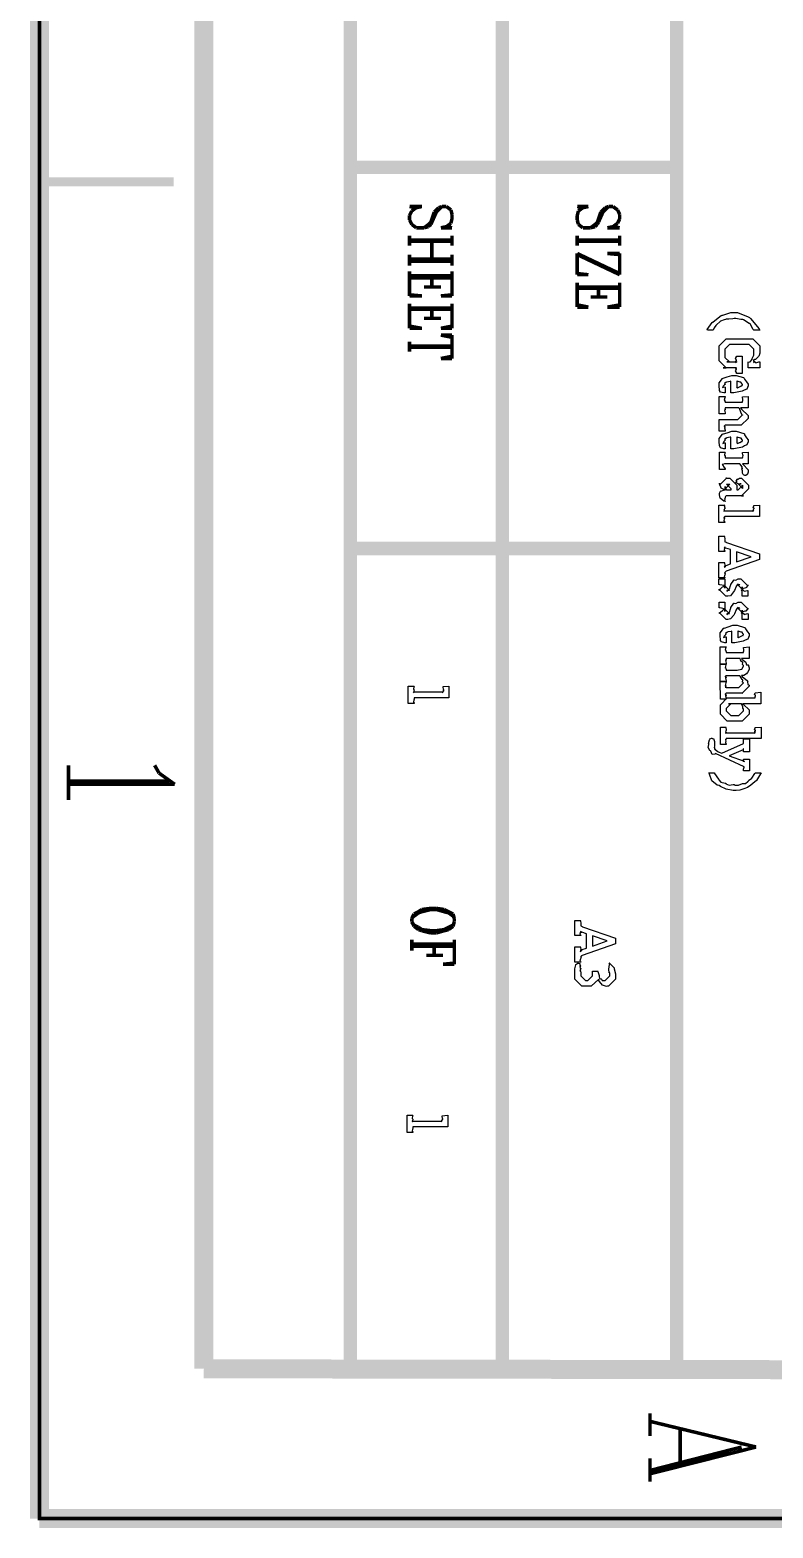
# Model space of a CAD drawing. Extents: x 0.1 to 11.6, y 0.3 to 16.3.
# Drawn here: x 0.113 to 1.22, y 0.284 to 2.518 of the extents above; entities that cross this region are included whole.
import ezdxf

# ---------------------------------------------------------------- set-up
doc = ezdxf.new("R2010")
doc.units = 0
doc.header["$MEASUREMENT"] = 0

msp = doc.modelspace()

# ---------------------------------------------------------------- linework, layer by layer
at = {"color": 0}
for points, const_width in [([(0.126682, 0.29834), (0.126682, 16.24)], 0.028333), ([(0.37169, 0.521647), (0.37169, 16.04)], 0.028333), ([(0.590007, 4.17665), (0.590007, 0.521647)], 0.02), ([(0.816678, 4.17665), (0.816678, 0.521647)], 0.02), ([(1.07666, 4.17665), (1.07666, 0.520019)], 0.02), ([(0.590007, 2.31332), (1.07666, 2.31332)], 0.02), ([(0.32666, 2.29167), (0.126682, 2.29167)], 0.013333), ([(0.696669, 2.25499), (0.678331, 2.25499)], 0.005208), ([(0.678331, 2.25499), (0.688314, 2.25331)], 0.005208), ([(0.688314, 2.25331), (0.696669, 2.25499)], 0.005208), ([(0.726671, 2.25499), (0.721679, 2.25331)], 0.005208), ([(0.726671, 2.25499), (0.721679, 2.25)], 0.005208), ([(0.733344, 2.25499), (0.726671, 2.25499)], 0.005208), ([(0.740018, 2.25), (0.733344, 2.25499)], 0.005208), ([(0.944988, 2.25499), (0.928331, 2.25499)], 0.005208), ([(0.928331, 2.25499), (0.936686, 2.25331)], 0.005208), ([(0.936686, 2.25331), (0.944988, 2.25499)], 0.005208), ([(0.974989, 2.25499), (0.969997, 2.25331)], 0.005208), ([(0.974989, 2.25499), (0.969997, 2.25)], 0.005208), ([(0.981663, 2.25499), (0.974989, 2.25499)], 0.005208), ([(0.988336, 2.25), (0.981663, 2.25499)], 0.005208), ([(0.678331, 2.24164), (0.68164, 2.24832)], 0.005208), ([(0.678331, 2.23497), (0.678331, 2.24164)], 0.005208), ([(0.68164, 2.22835), (0.678331, 2.23497)], 0.005208), ([(0.68164, 2.24832), (0.688314, 2.25331)], 0.005208), ([(0.710015, 2.23167), (0.706651, 2.22835)], 0.005208), ([(0.715007, 2.24669), (0.710015, 2.23167)], 0.005208), ([(0.711643, 2.23167), (0.710015, 2.22835)], 0.005208), ([(0.718317, 2.24669), (0.711643, 2.23167)], 0.005208), ([(0.718317, 2.25), (0.715007, 2.24669)], 0.005208), ([(0.721679, 2.25331), (0.718317, 2.25)], 0.005208), ([(0.721679, 2.25), (0.718317, 2.24669)], 0.005208), ([(0.741644, 2.24333), (0.740018, 2.25)], 0.005208), ([(0.740018, 2.22999), (0.741644, 2.23665)], 0.005208), ([(0.741644, 2.23665), (0.741644, 2.24333)], 0.005208), ([(0.928331, 2.24164), (0.930012, 2.24832)], 0.005208), ([(0.928331, 2.23497), (0.928331, 2.24164)], 0.005208), ([(0.930012, 2.22835), (0.928331, 2.23497)], 0.005208), ([(0.930012, 2.24832), (0.936686, 2.25331)], 0.005208), ([(0.958333, 2.23167), (0.955024, 2.22835)], 0.005208), ([(0.963325, 2.24669), (0.958333, 2.23167)], 0.005208), ([(0.960015, 2.23167), (0.958333, 2.22835)], 0.005208), ([(0.966689, 2.24669), (0.960015, 2.23167)], 0.005208), ([(0.966689, 2.25), (0.963325, 2.24669)], 0.005208), ([(0.969997, 2.25331), (0.966689, 2.25)], 0.005208), ([(0.969997, 2.25), (0.966689, 2.24669)], 0.005208), ([(0.991644, 2.24333), (0.988336, 2.25)], 0.005208), ([(0.988336, 2.22999), (0.991644, 2.23665)], 0.005208), ([(0.991644, 2.23665), (0.991644, 2.24333)], 0.005208), ([(0.678331, 2.21164), (0.678331, 2.19667)], 0.005208), ([(0.688314, 2.22331), (0.68164, 2.22835)], 0.005208), ([(0.699978, 2.22331), (0.688314, 2.22331)], 0.005208), ([(0.706651, 2.22835), (0.699978, 2.22331)], 0.005208), ([(0.706651, 2.22499), (0.699978, 2.22331)], 0.005208), ([(0.710015, 2.22835), (0.706651, 2.22499)], 0.005208), ([(0.724989, 2.22331), (0.733344, 2.22499)], 0.005208), ([(0.741644, 2.22331), (0.724989, 2.22331)], 0.005208), ([(0.733344, 2.22499), (0.740018, 2.22999)], 0.005208), ([(0.733344, 2.22499), (0.741644, 2.22331)], 0.005208), ([(0.741644, 2.21164), (0.741644, 2.19667)], 0.005208), ([(0.928331, 2.21164), (0.928331, 2.19667)], 0.005208), ([(0.936686, 2.22331), (0.930012, 2.22835)], 0.005208), ([(0.948351, 2.22331), (0.936686, 2.22331)], 0.005208), ([(0.955024, 2.22835), (0.948351, 2.22331)], 0.005208), ([(0.955024, 2.22499), (0.948351, 2.22331)], 0.005208), ([(0.958333, 2.22835), (0.955024, 2.22499)], 0.005208), ([(0.973307, 2.22331), (0.981663, 2.22499)], 0.005208), ([(0.991644, 2.22331), (0.973307, 2.22331)], 0.005208), ([(0.981663, 2.22499), (0.988336, 2.22999)], 0.005208), ([(0.981663, 2.22499), (0.991644, 2.22331)], 0.005208), ([(0.991644, 2.21164), (0.991644, 2.19667)], 0.005208), ([(0.741644, 2.20503), (0.678331, 2.20503)], 0.005208), ([(0.741644, 2.20335), (0.678331, 2.20335)], 0.005208), ([(0.711643, 2.20335), (0.711643, 2.17665)], 0.005208), ([(0.991644, 2.20503), (0.928331, 2.20503)], 0.005208), ([(0.991644, 2.20335), (0.928331, 2.20335)], 0.005208), ([(0.678331, 2.18332), (0.678331, 2.16667)], 0.005208), ([(0.741644, 2.17665), (0.678331, 2.17665)], 0.005208), ([(0.741644, 2.17333), (0.678331, 2.17333)], 0.005208), ([(0.741644, 2.18332), (0.741644, 2.16667)], 0.005208), ([(0.991644, 2.155), (0.928331, 2.185)], 0.005208), ([(0.928331, 2.185), (0.928331, 2.15332)], 0.005208), ([(0.991644, 2.15332), (0.928331, 2.18332)], 0.005208), ([(0.991644, 2.18332), (0.973307, 2.185)], 0.005208), ([(0.973307, 2.185), (0.991644, 2.185)], 0.005208), ([(0.991644, 2.185), (0.991644, 2.15332)], 0.005208), ([(0.678331, 2.15831), (0.678331, 2.12169)], 0.005208), ([(0.741644, 2.15164), (0.678331, 2.15164)], 0.005208), ([(0.741644, 2.14833), (0.678331, 2.14833)], 0.005208), ([(0.711643, 2.14833), (0.711643, 2.13499)], 0.005208), ([(0.741644, 2.15831), (0.741644, 2.12169)], 0.005208), ([(0.944988, 2.15332), (0.928331, 2.155)], 0.005208), ([(0.928331, 2.15332), (0.944988, 2.15332)], 0.005208), ([(0.696669, 2.12169), (0.678331, 2.12332)], 0.005208), ([(0.678331, 2.12169), (0.696669, 2.12169)], 0.005208), ([(0.724989, 2.13499), (0.699978, 2.13499)], 0.005208), ([(0.724989, 2.12169), (0.741644, 2.12332)], 0.005208), ([(0.741644, 2.12169), (0.724989, 2.12169)], 0.005208), ([(0.928331, 2.14165), (0.928331, 2.10499)], 0.005208), ([(0.991644, 2.13499), (0.928331, 2.13499)], 0.005208), ([(0.991644, 2.13336), (0.928331, 2.13336)], 0.005208), ([(0.973307, 2.12001), (0.948351, 2.12001)], 0.005208), ([(0.960015, 2.13336), (0.960015, 2.12001)], 0.005208), ([(0.991644, 2.14165), (0.991644, 2.10499)], 0.005208), ([(0.678331, 2.10997), (0.678331, 2.07335)], 0.005208), ([(0.741644, 2.10335), (0.678331, 2.10335)], 0.005208), ([(0.741644, 2.10167), (0.678331, 2.10167)], 0.005208), ([(0.711643, 2.10167), (0.711643, 2.08832)], 0.005208), ([(0.741644, 2.10997), (0.741644, 2.07335)], 0.005208), ([(0.944988, 2.10499), (0.928331, 2.10835)], 0.005208), ([(0.928331, 2.10499), (0.944988, 2.10499)], 0.005208), ([(0.973307, 2.10499), (0.991644, 2.10835)], 0.005208), ([(0.991644, 2.10499), (0.973307, 2.10499)], 0.005208), ([(0.696669, 2.07335), (0.678331, 2.07667)], 0.005208), ([(0.724989, 2.08832), (0.699978, 2.08832)], 0.005208), ([(0.724989, 2.07335), (0.741644, 2.07667)], 0.005208), ([(0.678331, 2.07335), (0.696669, 2.07335)], 0.005208), ([(0.678331, 2.05333), (0.678331, 2.03836)], 0.005208), ([(0.741644, 2.07335), (0.724989, 2.07335)], 0.005208), ([(0.741644, 2.06), (0.724989, 2.06332)], 0.005208), ([(0.724989, 2.06332), (0.741644, 2.06332)], 0.005208), ([(0.741644, 2.06332), (0.741644, 2.02832)], 0.005208), ([(0.741644, 2.04665), (0.678331, 2.04665)], 0.005208), ([(0.741644, 2.04497), (0.678331, 2.04497)], 0.005208), ([(0.724989, 2.02832), (0.741644, 2.03168)], 0.005208), ([(0.741644, 2.02832), (0.724989, 2.02832)], 0.005208), ([(0.590007, 1.74501), (1.07666, 1.74501)], 0.02), ([(0.169976, 1.42165), (0.169976, 1.37001)], 0.005208), ([(0.29834, 1.42165), (0.305012, 1.41)], 0.005208), ([(0.305012, 1.41), (0.328342, 1.39333)], 0.005208), ([(0.319988, 1.39833), (0.169976, 1.39833)], 0.005208), ([(0.328342, 1.39333), (0.169976, 1.39333)], 0.005208), ([(0.696669, 1.20665), (0.691678, 1.20334)], 0.005208), ([(0.710015, 1.20833), (0.696669, 1.20665)], 0.005208), ([(0.710015, 1.20665), (0.696669, 1.20334)], 0.005208), ([(0.718317, 1.20833), (0.710015, 1.20833)], 0.005208), ([(0.718317, 1.20665), (0.710015, 1.20665)], 0.005208), ([(0.729981, 1.20665), (0.718317, 1.20833)], 0.005208), ([(0.729981, 1.20334), (0.718317, 1.20665)], 0.005208), ([(0.736654, 1.20334), (0.729981, 1.20665)], 0.005208), ([(0.685004, 1.19998), (0.68164, 1.19331)], 0.005208), ([(0.685004, 1.19667), (0.68164, 1.19331)], 0.005208), ([(0.68164, 1.19331), (0.68164, 1.18831)], 0.005208), ([(0.68164, 1.18831), (0.685004, 1.18164)], 0.005208), ([(0.68164, 1.18831), (0.685004, 1.18332)], 0.005208), ([(0.691678, 1.20334), (0.685004, 1.19998)], 0.005208), ([(0.691678, 1.20166), (0.685004, 1.19667)], 0.005208), ([(0.685004, 1.18332), (0.691678, 1.18001)], 0.005208), ([(0.685004, 1.18164), (0.691678, 1.17665)], 0.005208), ([(0.696669, 1.20334), (0.691678, 1.20166)], 0.005208), ([(0.736654, 1.20166), (0.729981, 1.20334)], 0.005208), ([(0.743326, 1.19998), (0.736654, 1.20334)], 0.005208), ([(0.743326, 1.19667), (0.736654, 1.20166)], 0.005208), ([(0.736654, 1.18001), (0.743326, 1.18332)], 0.005208), ([(0.736654, 1.17665), (0.743326, 1.18164)], 0.005208), ([(0.745008, 1.19331), (0.743326, 1.19998)], 0.005208), ([(0.745008, 1.19331), (0.743326, 1.19667)], 0.005208), ([(0.743326, 1.18164), (0.745008, 1.18831)], 0.005208), ([(0.743326, 1.18332), (0.745008, 1.18831)], 0.005208), ([(0.745008, 1.18831), (0.745008, 1.19331)], 0.005208), ([(0.68164, 1.16168), (0.68164, 1.14502)], 0.005208), ([(0.691678, 1.18001), (0.696669, 1.17665)], 0.005208), ([(0.691678, 1.17665), (0.696669, 1.17502)], 0.005208), ([(0.696669, 1.17665), (0.710015, 1.17502)], 0.005208), ([(0.696669, 1.17502), (0.710015, 1.17166)], 0.005208), ([(0.710015, 1.17502), (0.718317, 1.17502)], 0.005208), ([(0.710015, 1.17166), (0.718317, 1.17166)], 0.005208), ([(0.718317, 1.17502), (0.729981, 1.17665)], 0.005208), ([(0.718317, 1.17166), (0.729981, 1.17502)], 0.005208), ([(0.729981, 1.17665), (0.736654, 1.18001)], 0.005208), ([(0.729981, 1.17502), (0.736654, 1.17665)], 0.005208), ([(0.745008, 1.16168), (0.745008, 1.125)], 0.005208), ([(0.745008, 1.155), (0.68164, 1.155)], 0.005208), ([(0.745008, 1.15164), (0.68164, 1.15164)], 0.005208), ([(0.728353, 1.13835), (0.703342, 1.13835)], 0.005208), ([(0.715007, 1.15164), (0.715007, 1.13835)], 0.005208), ([(0.728353, 1.125), (0.745008, 1.12668)], 0.005208), ([(0.745008, 1.125), (0.728353, 1.125)], 0.005208), ([(11.3083, 0.504992), (0.37169, 0.521647)], 0.028333), ([(1.03668, 0.455024), (1.03668, 0.421658)], 0.005208), ([(1.19499, 0.405003), (1.03668, 0.443306)], 0.005208), ([(1.08165, 0.433322), (1.08165, 0.381674)], 0.005208), ([(1.19499, 0.405003), (1.03668, 0.365018)], 0.005208), ([(1.17334, 0.405003), (1.03668, 0.370008)], 0.005208), ([(1.03668, 0.388346), (1.03668, 0.353353)], 0.005208), ([(11.565, 0.29834), (0.126682, 0.29834)], 0.028333)]:
    msp.add_lwpolyline(points, dxfattribs=dict(at, const_width=const_width))
at = {"color": 0, "const_width": 0.005208}
msp.add_lwpolyline([(0.126682, 16.24), (11.565, 16.24), (11.565, 0.29834), (0.126682, 0.29834), (0.126682, 16.24)], close=True, dxfattribs=at)
at = {"color": 0}
for points in [[(1.13113, 2.07069), (1.12245, 2.07069), (1.12212, 2.07178), (1.12929, 2.08188), (1.13005, 2.08263), (1.1307, 2.08263), (1.13612, 2.08692), (1.14296, 2.09244), (1.14437, 2.09304), (1.14535, 2.09283), (1.15744, 2.09674), (1.16151, 2.09674), (1.16737, 2.09674), (1.18316, 2.09076), (1.18495, 2.08957), (1.18647, 2.08783), (1.1996, 2.07264), (1.20036, 2.07069), (1.19168, 2.07069), (1.19043, 2.07156), (1.18603, 2.08003), (1.18538, 2.08068), (1.18441, 2.08035), (1.17622, 2.08599), (1.17518, 2.08632), (1.17198, 2.08632), (1.16477, 2.08806), (1.16238, 2.08806), (1.16043, 2.08763), (1.1543, 2.08708), (1.15012, 2.08681), (1.14914, 2.08653), (1.14757, 2.08604), (1.14198, 2.08382), (1.14155, 2.0835), (1.1409, 2.08317), (1.13656, 2.07926), (1.13612, 2.07872), (1.13504, 2.07769), (1.13232, 2.074), (1.13151, 2.0715), (1.13113, 2.07069)], [(1.20041, 2.01454), (1.18305, 2.01454), (1.18305, 2.02322), (1.18327, 2.02289), (1.18625, 2.02328), (1.18858, 2.02653), (1.18891, 2.02692), (1.18875, 2.02729), (1.19173, 2.03336), (1.19173, 2.03537), (1.19173, 2.0421), (1.18479, 2.04904), (1.1709, 2.04904), (1.15549, 2.04904), (1.14855, 2.0421), (1.14855, 2.03213), (1.14855, 2.02994), (1.15549, 2.02322), (1.15137, 2.02322), (1.16591, 2.02322), (1.16553, 2.02289), (1.16433, 2.02186), (1.16591, 2.02339), (1.16591, 2.02387), (1.16558, 2.0236), (1.16433, 2.02322), (1.16591, 2.0255), (1.16591, 2.02626), (1.16542, 2.02631), (1.16433, 2.02826), (1.16591, 2.03103), (1.16591, 2.0319), (1.17437, 2.0319), (1.17437, 2.00586), (1.16591, 2.00586), (1.16591, 2.00738), (1.16558, 2.00738), (1.16433, 2.00982), (1.16591, 2.01258), (1.16591, 2.01346), (1.16553, 2.01346), (1.16433, 2.014), (1.16591, 2.01454), (1.16591, 2.01454), (1.14573, 2.01454), (1.15028, 2.01454), (1.13987, 2.02496), (1.13987, 2.03125), (1.13987, 2.04731), (1.15028, 2.05772), (1.16916, 2.05772), (1.19, 2.05772), (1.20041, 2.04731), (1.20041, 2.03603), (1.20014, 2.03521), (1.19944, 2.03261), (1.19916, 2.03222), (1.19911, 2.03211), (1.19862, 2.03119), (1.19455, 2.02746), (1.1939, 2.0269), (1.19303, 2.02664), (1.1907, 2.02522), (1.19173, 2.02474), (1.19173, 2.02453), (1.19141, 2.02408), (1.19086, 2.0224), (1.19314, 2.02376), (1.19347, 2.02365), (1.19331, 2.02344), (1.19455, 2.02175), (1.19895, 2.02322), (1.20041, 2.02322), (1.20041, 2.01454)], [(1.15733, 1.99447), (1.15636, 1.99403), (1.1512, 1.99322), (1.15082, 1.99294), (1.15001, 1.99262), (1.14779, 1.99104), (1.14865, 1.99007), (1.14865, 1.98969), (1.148, 1.98947), (1.14681, 1.98768), (1.14648, 1.98753), (1.14605, 1.98699), (1.14507, 1.98503), (1.14789, 1.98589), (1.14865, 1.98579), (1.14865, 1.97711), (1.14692, 1.97711), (1.14166, 1.97831), (1.14052, 1.98068), (1.14041, 1.98122), (1.1403, 1.98133), (1.13997, 1.98762), (1.13997, 1.98969), (1.13997, 1.99208), (1.14464, 1.99858), (1.14562, 1.99924), (1.1461, 1.99908), (1.15164, 2.00097), (1.15864, 2.00315), (1.16103, 2.00315), (1.16509, 2.00315), (1.17632, 1.99989), (1.1773, 1.99924), (1.17746, 1.99772), (1.18045, 1.99343), (1.18316, 1.99018), (1.18316, 1.98904), (1.18305, 1.98747), (1.18121, 1.98264), (1.17735, 1.98113), (1.17622, 1.98058), (1.17432, 1.9796), (1.16157, 1.97711), (1.15733, 1.97711), (1.15733, 1.99447)], [(1.16602, 1.99447), (1.16602, 1.98579), (1.16596, 1.98574), (1.16705, 1.98475), (1.17014, 1.98622), (1.17036, 1.98622), (1.17036, 1.98622), (1.17318, 1.98779), (1.17339, 1.98796), (1.17334, 1.98785), (1.17345, 1.98736), (1.17448, 1.98931), (1.17448, 1.9899), (1.17388, 1.99018), (1.17247, 1.99272), (1.17209, 1.99294), (1.17133, 1.99289), (1.16667, 1.99447), (1.16602, 1.99447)], [(1.17171, 1.95458), (1.17329, 1.9529), (1.18321, 1.94331), (1.18321, 1.94004), (1.18321, 1.93896), (1.1728, 1.92876), (1.16716, 1.92876), (1.14871, 1.92876), (1.14838, 1.92854), (1.14757, 1.92768), (1.14871, 1.9279), (1.14871, 1.9279), (1.14833, 1.92763), (1.14757, 1.92626), (1.14871, 1.92589), (1.14871, 1.92572), (1.148, 1.92518), (1.14871, 1.92139), (1.14871, 1.92008), (1.14003, 1.92008), (1.14003, 1.93722), (1.14871, 1.93722), (1.16455, 1.93722), (1.16781, 1.93722), (1.17453, 1.94417), (1.17453, 1.94374), (1.17394, 1.94396), (1.17231, 1.94819), (1.16998, 1.95372), (1.16911, 1.95458), (1.14871, 1.95458), (1.1486, 1.95458), (1.14871, 1.9541), (1.14871, 1.95394), (1.14844, 1.95378), (1.14871, 1.95231), (1.14871, 1.95176), (1.14806, 1.95139), (1.14871, 1.94732), (1.14871, 1.9459), (1.14003, 1.9459), (1.14003, 1.97194), (1.14871, 1.97194), (1.14871, 1.97065), (1.14817, 1.96967), (1.14757, 1.9661), (1.14871, 1.96511), (1.14871, 1.96479), (1.14855, 1.96474), (1.14871, 1.96326), (1.14871, 1.96326), (1.17453, 1.96326), (1.17453, 1.96326), (1.17453, 1.9636), (1.17453, 1.96371), (1.17453, 1.96371), (1.17486, 1.9649), (1.17497, 1.965), (1.17497, 1.965), (1.1754, 1.96679), (1.1754, 1.96739), (1.17529, 1.96739), (1.17464, 1.97076), (1.17453, 1.97108), (1.18321, 1.97194), (1.18321, 1.95697), (1.18321, 1.95458), (1.17171, 1.95458)], [(1.1575, 1.91124), (1.15652, 1.91081), (1.15137, 1.90999), (1.15099, 1.90972), (1.15017, 1.90939), (1.14795, 1.90782), (1.14882, 1.90685), (1.14882, 1.90647), (1.14817, 1.90625), (1.14697, 1.90446), (1.14665, 1.90429), (1.14621, 1.90375), (1.14524, 1.90181), (1.14806, 1.90267), (1.14882, 1.90256), (1.14882, 1.89387), (1.14708, 1.89387), (1.14182, 1.89507), (1.14068, 1.89746), (1.14057, 1.898), (1.14046, 1.89811), (1.14014, 1.9044), (1.14014, 1.90647), (1.14014, 1.90886), (1.1448, 1.91536), (1.14578, 1.91601), (1.14627, 1.91585), (1.1518, 1.91775), (1.1588, 1.91992), (1.16119, 1.91992), (1.16526, 1.91992), (1.17649, 1.91667), (1.17746, 1.91601), (1.17763, 1.9145), (1.18061, 1.91021), (1.18332, 1.90696), (1.18332, 1.90582), (1.18321, 1.90424), (1.18137, 1.89942), (1.17752, 1.89789), (1.17638, 1.89735), (1.17448, 1.89638), (1.16173, 1.89387), (1.1575, 1.89387), (1.1575, 1.91124)], [(1.16618, 1.91124), (1.16618, 1.90256), (1.16612, 1.9025), (1.16721, 1.90153), (1.1703, 1.903), (1.17052, 1.903), (1.17052, 1.903), (1.17334, 1.90457), (1.17356, 1.90474), (1.1735, 1.90462), (1.17361, 1.90414), (1.17464, 1.90608), (1.17464, 1.90668), (1.17405, 1.90696), (1.17263, 1.9095), (1.17226, 1.90972), (1.1715, 1.90967), (1.16683, 1.91124), (1.16618, 1.91124)], [(1.18338, 1.87136), (1.1747, 1.87136), (1.17556, 1.87006), (1.18338, 1.86257), (1.18338, 1.86008), (1.18321, 1.859), (1.18207, 1.85607), (1.18186, 1.85574), (1.18164, 1.85519), (1.17952, 1.854), (1.17882, 1.854), (1.17811, 1.85394), (1.176, 1.85508), (1.17578, 1.85531), (1.17556, 1.85531), (1.1747, 1.85726), (1.1747, 1.8579), (1.1747, 1.8579), (1.1747, 1.86068), (1.1747, 1.8616), (1.17464, 1.8616), (1.17383, 1.86236), (1.1747, 1.86425), (1.1747, 1.86486), (1.17453, 1.86469), (1.17372, 1.86425), (1.17432, 1.86664), (1.17426, 1.86681), (1.17356, 1.86712), (1.17117, 1.87099), (1.17079, 1.87136), (1.14887, 1.87136), (1.148, 1.8711), (1.14524, 1.8705), (1.14464, 1.87039), (1.14453, 1.87028), (1.14448, 1.87028), (1.14583, 1.86822), (1.14627, 1.86789), (1.14616, 1.86746), (1.14887, 1.86388), (1.14887, 1.86268), (1.14019, 1.86268), (1.14019, 1.88872), (1.14887, 1.88872), (1.14833, 1.88769), (1.14773, 1.884), (1.14887, 1.88286), (1.14887, 1.88243), (1.1486, 1.88232), (1.14887, 1.88081), (1.14887, 1.88026), (1.14887, 1.88026), (1.14887, 1.88004), (1.14887, 1.88004), (1.1747, 1.88004), (1.1747, 1.88004), (1.1747, 1.88021), (1.1747, 1.88026), (1.1747, 1.88026), (1.17502, 1.88146), (1.17513, 1.88157), (1.17513, 1.88157), (1.17556, 1.88351), (1.17556, 1.88417), (1.1754, 1.88417), (1.1748, 1.88775), (1.1747, 1.88807), (1.18338, 1.88872), (1.18338, 1.87375), (1.18338, 1.87136)], [(1.14958, 1.83236), (1.14795, 1.83231), (1.14307, 1.83501), (1.14193, 1.83822), (1.14176, 1.83843), (1.14138, 1.83854), (1.14025, 1.84142), (1.14025, 1.84233), (1.14025, 1.83931), (1.15066, 1.84972), (1.15001, 1.84972), (1.15587, 1.84972), (1.16629, 1.83931), (1.16629, 1.83236), (1.16737, 1.83236), (1.16802, 1.83236), (1.17475, 1.83931), (1.17475, 1.83735), (1.17475, 1.83431), (1.16802, 1.84125), (1.1728, 1.84125), (1.17128, 1.84125), (1.16932, 1.84104), (1.16922, 1.84099), (1.16705, 1.84212), (1.16694, 1.84233), (1.16645, 1.84224), (1.16482, 1.84289), (1.16629, 1.84478), (1.16629, 1.84538), (1.16607, 1.84532), (1.16504, 1.84603), (1.16737, 1.84842), (1.16759, 1.84862), (1.16748, 1.84853), (1.16743, 1.84787), (1.1703, 1.84972), (1.17128, 1.84972), (1.17301, 1.84972), (1.18343, 1.83951), (1.18343, 1.83604), (1.18343, 1.8341), (1.17301, 1.82368), (1.17605, 1.82368), (1.17063, 1.82368), (1.15761, 1.82368), (1.15641, 1.82357), (1.1511, 1.82351), (1.15088, 1.82346), (1.15044, 1.8234), (1.14941, 1.82269), (1.14936, 1.82258), (1.1492, 1.82258), (1.14893, 1.82146), (1.14893, 1.82107), (1.1486, 1.82053), (1.14779, 1.81868), (1.14893, 1.81956), (1.14893, 1.81956), (1.14849, 1.8189), (1.14779, 1.8164), (1.14893, 1.81554), (1.14893, 1.81521), (1.14686, 1.81565), (1.14133, 1.82021), (1.14025, 1.82492), (1.14025, 1.8265), (1.14025, 1.82758), (1.14187, 1.83062), (1.1422, 1.83083), (1.14231, 1.83057), (1.14773, 1.83236), (1.14958, 1.83236)], [(1.15088, 1.83236), (1.15761, 1.83236), (1.15761, 1.8341), (1.15066, 1.84104), (1.15218, 1.84104), (1.15587, 1.84104), (1.14893, 1.8341), (1.14893, 1.83735), (1.14876, 1.83729), (1.15055, 1.8329), (1.15088, 1.83236)], [(1.19998, 1.79249), (1.14811, 1.79249), (1.14779, 1.79215), (1.14697, 1.79101), (1.14811, 1.79183), (1.14811, 1.79183), (1.14773, 1.79139), (1.14697, 1.78965), (1.14811, 1.78965), (1.14811, 1.78965), (1.14757, 1.78907), (1.14697, 1.78651), (1.14811, 1.7845), (1.14811, 1.78381), (1.13943, 1.78381), (1.13943, 1.80985), (1.14811, 1.80985), (1.14741, 1.80925), (1.14811, 1.80567), (1.14811, 1.80442), (1.14768, 1.80393), (1.14697, 1.80203), (1.14811, 1.80203), (1.14811, 1.80203), (1.14779, 1.80176), (1.14697, 1.80063), (1.14811, 1.80117), (1.14811, 1.80117), (1.1913, 1.80117), (1.19097, 1.80106), (1.19, 1.80067), (1.1913, 1.80138), (1.1913, 1.8016), (1.19103, 1.80149), (1.19005, 1.80149), (1.19146, 1.80279), (1.19152, 1.80289), (1.1913, 1.80285), (1.19048, 1.803), (1.19195, 1.80458), (1.19195, 1.80507), (1.19168, 1.80496), (1.19038, 1.80572), (1.19141, 1.8086), (1.1913, 1.80897), (1.19998, 1.80985), (1.19998, 1.79486), (1.19998, 1.79249)], [(1.1569, 1.72206), (1.1569, 1.74333), (1.14974, 1.74571), (1.14936, 1.74556), (1.14789, 1.74561), (1.14887, 1.74724), (1.14887, 1.74724), (1.14849, 1.74681), (1.14746, 1.74544), (1.14844, 1.74593), (1.14844, 1.74593), (1.14795, 1.74528), (1.14714, 1.74268), (1.14822, 1.74121), (1.14822, 1.74072), (1.13954, 1.74072), (1.13954, 1.76329), (1.14822, 1.76329), (1.14768, 1.76286), (1.14855, 1.75874), (1.14865, 1.75851), (1.14822, 1.75786), (1.14822, 1.75515), (1.1505, 1.75439), (1.15082, 1.75396), (1.20009, 1.73703), (1.20009, 1.72857), (1.15039, 1.71121), (1.14963, 1.71078), (1.14789, 1.7085), (1.14871, 1.70719), (1.14865, 1.70686), (1.14811, 1.70594), (1.14714, 1.70275), (1.14822, 1.70161), (1.14822, 1.70122), (1.13954, 1.70122), (1.13954, 1.72401), (1.14822, 1.72401), (1.14768, 1.72347), (1.14838, 1.71967), (1.14844, 1.71946), (1.14811, 1.71892), (1.14757, 1.71701), (1.14871, 1.71815), (1.14909, 1.71815), (1.14887, 1.71799), (1.14838, 1.71729), (1.15023, 1.71963), (1.15039, 1.71989), (1.1569, 1.72206)], [(1.16558, 1.7251), (1.1875, 1.73269), (1.16558, 1.74029), (1.16558, 1.7251)], [(1.18283, 1.67372), (1.17415, 1.67372), (1.17415, 1.6824), (1.17405, 1.68229), (1.17329, 1.68212), (1.17415, 1.68397), (1.17415, 1.68457), (1.17405, 1.68446), (1.17329, 1.68451), (1.17415, 1.68701), (1.17415, 1.68782), (1.17415, 1.68414), (1.16743, 1.69108), (1.17068, 1.69108), (1.17025, 1.69081), (1.16786, 1.69162), (1.16764, 1.69174), (1.16737, 1.69135), (1.16526, 1.68892), (1.16504, 1.68826), (1.16287, 1.68218), (1.16151, 1.68018), (1.15668, 1.67458), (1.15283, 1.67372), (1.15158, 1.67372), (1.15007, 1.67372), (1.13965, 1.68414), (1.13965, 1.68283), (1.13965, 1.68283), (1.14128, 1.68414), (1.14507, 1.68793), (1.14616, 1.68847), (1.14616, 1.68847), (1.14833, 1.68961), (1.14833, 1.69), (1.14757, 1.68978), (1.14106, 1.69103), (1.13965, 1.69108), (1.13965, 1.69976), (1.14833, 1.69976), (1.14833, 1.69108), (1.14811, 1.69097), (1.14833, 1.68961), (1.14833, 1.68912), (1.14789, 1.68886), (1.14833, 1.68647), (1.14833, 1.68565), (1.14833, 1.68935), (1.15527, 1.6824), (1.15137, 1.6824), (1.15126, 1.68229), (1.15142, 1.68143), (1.15397, 1.68349), (1.15419, 1.68371), (1.15419, 1.68371), (1.15538, 1.68463), (1.1569, 1.68989), (1.15723, 1.69086), (1.15728, 1.69146), (1.16189, 1.69803), (1.16243, 1.69824), (1.16243, 1.69824), (1.1645, 1.69786), (1.16829, 1.69976), (1.1696, 1.69976), (1.17242, 1.69976), (1.18283, 1.68935), (1.18283, 1.69065), (1.18267, 1.69), (1.18028, 1.68674), (1.1798, 1.68631), (1.17833, 1.68608), (1.17399, 1.68479), (1.17415, 1.68414), (1.17415, 1.68392), (1.17394, 1.68354), (1.17367, 1.68207), (1.1754, 1.68332), (1.17567, 1.68326), (1.17556, 1.68306), (1.17725, 1.68147), (1.18191, 1.68251), (1.18283, 1.6824), (1.18283, 1.67372)], [(1.18289, 1.63906), (1.17421, 1.63906), (1.17421, 1.64774), (1.1741, 1.64762), (1.17334, 1.64746), (1.17421, 1.64931), (1.17421, 1.6499), (1.1741, 1.64979), (1.17334, 1.64985), (1.17421, 1.65235), (1.17421, 1.65315), (1.17421, 1.64947), (1.16748, 1.65642), (1.17074, 1.65642), (1.1703, 1.65614), (1.16791, 1.65696), (1.1677, 1.65707), (1.16743, 1.65668), (1.16531, 1.65424), (1.16509, 1.6536), (1.16292, 1.64751), (1.16157, 1.64551), (1.15674, 1.63992), (1.15289, 1.63906), (1.15164, 1.63906), (1.15012, 1.63906), (1.1397, 1.64947), (1.1397, 1.64817), (1.1397, 1.64817), (1.14133, 1.64947), (1.14513, 1.65326), (1.14621, 1.65381), (1.14621, 1.65381), (1.14838, 1.65494), (1.14838, 1.65533), (1.14762, 1.65511), (1.14111, 1.65636), (1.1397, 1.65642), (1.1397, 1.6651), (1.14838, 1.6651), (1.14838, 1.65642), (1.14817, 1.65631), (1.14838, 1.65494), (1.14838, 1.65446), (1.14795, 1.65418), (1.14838, 1.65181), (1.14838, 1.65099), (1.14838, 1.65468), (1.15533, 1.64774), (1.15142, 1.64774), (1.15131, 1.64762), (1.15148, 1.64675), (1.15403, 1.64882), (1.15424, 1.64903), (1.15424, 1.64903), (1.15544, 1.64996), (1.15696, 1.65522), (1.15728, 1.65619), (1.15733, 1.65679), (1.16195, 1.66336), (1.16249, 1.66357), (1.16249, 1.66357), (1.16455, 1.66319), (1.16835, 1.6651), (1.16965, 1.6651), (1.17247, 1.6651), (1.18289, 1.65468), (1.18289, 1.65597), (1.18273, 1.65533), (1.18034, 1.65207), (1.17985, 1.65164), (1.17839, 1.65142), (1.17404, 1.65012), (1.17421, 1.64947), (1.17421, 1.64925), (1.17399, 1.64888), (1.17372, 1.6474), (1.17546, 1.64865), (1.17573, 1.6486), (1.17562, 1.64839), (1.1773, 1.64681), (1.18197, 1.64783), (1.18289, 1.64774), (1.18289, 1.63906)], [(1.15885, 1.62181), (1.15788, 1.62136), (1.15272, 1.62056), (1.15234, 1.62028), (1.15153, 1.61996), (1.14931, 1.61838), (1.15017, 1.6174), (1.15017, 1.61703), (1.14952, 1.61681), (1.14833, 1.61501), (1.148, 1.61485), (1.14757, 1.61431), (1.14659, 1.61236), (1.14941, 1.61322), (1.15017, 1.61312), (1.15017, 1.60444), (1.14844, 1.60444), (1.14318, 1.60563), (1.14204, 1.60801), (1.14193, 1.60856), (1.14182, 1.60867), (1.14149, 1.61496), (1.14149, 1.61703), (1.14149, 1.61942), (1.14616, 1.62592), (1.14714, 1.62657), (1.14762, 1.6264), (1.15316, 1.62831), (1.16016, 1.63049), (1.16254, 1.63049), (1.16661, 1.63049), (1.17784, 1.62722), (1.17882, 1.62657), (1.17898, 1.62506), (1.18197, 1.62076), (1.18468, 1.61751), (1.18468, 1.61637), (1.18457, 1.61481), (1.18273, 1.60997), (1.17887, 1.60846), (1.17773, 1.6079), (1.17584, 1.60693), (1.16309, 1.60443), (1.15885, 1.60444), (1.15885, 1.62181)], [(1.16753, 1.62181), (1.16753, 1.61312), (1.16748, 1.61307), (1.16857, 1.61208), (1.17166, 1.61356), (1.17188, 1.61356), (1.17188, 1.61356), (1.1747, 1.61513), (1.17491, 1.61529), (1.17486, 1.61518), (1.17497, 1.61469), (1.176, 1.61664), (1.176, 1.61724), (1.1754, 1.61751), (1.17399, 1.62006), (1.17361, 1.62028), (1.17285, 1.62022), (1.16819, 1.62179), (1.16753, 1.62181)], [(1.17301, 1.58106), (1.17372, 1.57986), (1.1798, 1.57574), (1.17996, 1.57563), (1.17969, 1.57482), (1.18066, 1.57172), (1.18321, 1.5715), (1.18343, 1.57107), (1.18359, 1.56993), (1.18473, 1.56722), (1.18473, 1.56629), (1.18457, 1.56526), (1.18218, 1.55983), (1.18169, 1.55935), (1.1805, 1.55826), (1.17643, 1.5555), (1.17383, 1.55561), (1.17301, 1.55544), (1.17394, 1.55404), (1.18218, 1.54774), (1.18256, 1.54719), (1.18207, 1.54622), (1.18251, 1.54232), (1.18473, 1.54096), (1.18473, 1.54047), (1.18473, 1.53961), (1.17432, 1.52918), (1.17453, 1.52919), (1.16867, 1.52919), (1.15023, 1.52919), (1.1499, 1.52892), (1.14909, 1.52789), (1.15023, 1.52832), (1.15023, 1.52832), (1.14985, 1.52794), (1.14909, 1.52642), (1.15023, 1.5261), (1.15023, 1.52593), (1.14958, 1.52522), (1.15044, 1.52169), (1.15044, 1.5205), (1.14176, 1.52051), (1.14155, 1.54656), (1.15023, 1.54656), (1.15023, 1.54546), (1.14974, 1.54443), (1.14909, 1.5409), (1.15023, 1.54025), (1.15023, 1.54004), (1.14985, 1.53971), (1.14909, 1.53819), (1.15023, 1.53814), (1.15023, 1.53808), (1.15017, 1.53808), (1.15023, 1.53787), (1.15023, 1.53787), (1.16672, 1.53787), (1.16932, 1.53787), (1.17605, 1.54481), (1.17605, 1.5446), (1.176, 1.5446), (1.17491, 1.54574), (1.17513, 1.54899), (1.17497, 1.54938), (1.17432, 1.54964), (1.17133, 1.55447), (1.17084, 1.55501), (1.17041, 1.55522), (1.16867, 1.55524), (1.15023, 1.55524), (1.1499, 1.55501), (1.14909, 1.55419), (1.15023, 1.55458), (1.15023, 1.55458), (1.14985, 1.55425), (1.14909, 1.5529), (1.15023, 1.5524), (1.15023, 1.55219), (1.14952, 1.55165), (1.15023, 1.54785), (1.15023, 1.54656), (1.14155, 1.54656), (1.14155, 1.57237), (1.15023, 1.57237), (1.14969, 1.57129), (1.14909, 1.56749), (1.15023, 1.56679), (1.15023, 1.56651), (1.1499, 1.56629), (1.15023, 1.56467), (1.15023, 1.56412), (1.15017, 1.56412), (1.15023, 1.56369), (1.15023, 1.56369), (1.16672, 1.56369), (1.16672, 1.56369), (1.17329, 1.565), (1.17367, 1.56521), (1.17367, 1.56526), (1.17605, 1.56933), (1.17605, 1.57064), (1.17594, 1.57064), (1.17491, 1.57199), (1.17513, 1.57503), (1.17497, 1.57542), (1.1747, 1.57525), (1.17231, 1.57704), (1.17122, 1.58072), (1.17084, 1.58106), (1.15023, 1.58106), (1.15012, 1.58106), (1.15023, 1.58057), (1.15023, 1.5804), (1.14996, 1.58024), (1.15023, 1.57878), (1.15023, 1.57824), (1.14958, 1.57785), (1.15023, 1.57379), (1.15023, 1.57237), (1.14155, 1.57237), (1.14155, 1.59842), (1.15023, 1.59842), (1.14968, 1.59744), (1.14909, 1.59397), (1.15023, 1.5931), (1.15023, 1.59278), (1.14996, 1.59261), (1.15023, 1.59099), (1.15023, 1.59039), (1.15017, 1.59039), (1.15023, 1.58974), (1.15023, 1.58974), (1.17605, 1.58974), (1.17605, 1.58974), (1.17605, 1.59006), (1.17605, 1.59017), (1.17605, 1.59017), (1.17638, 1.59136), (1.17649, 1.59147), (1.17649, 1.59147), (1.17692, 1.59326), (1.17692, 1.59386), (1.17681, 1.59386), (1.17616, 1.59722), (1.17605, 1.59754), (1.18473, 1.59842), (1.18473, 1.58344), (1.18473, 1.58106), (1.17301, 1.58106)], [(0.737033, 1.53971), (0.737033, 1.52408), (0.737033, 1.52235), (0.685167, 1.52235), (0.685112, 1.52235), (0.685167, 1.52203), (0.685167, 1.52192), (0.685058, 1.52192), (0.685167, 1.52046), (0.685167, 1.51997), (0.684679, 1.5191), (0.684028, 1.51606), (0.685167, 1.51443), (0.685167, 1.51389), (0.676486, 1.51389), (0.676486, 1.53971), (0.685167, 1.53971), (0.684571, 1.53879), (0.684028, 1.53521), (0.685167, 1.53407), (0.685167, 1.53364), (0.684787, 1.53299), (0.684028, 1.53082), (0.685167, 1.53168), (0.685167, 1.53168), (0.684842, 1.53125), (0.684028, 1.52985), (0.685167, 1.53103), (0.685167, 1.53103), (0.728353, 1.53103), (0.728028, 1.53076), (0.727051, 1.52989), (0.728353, 1.53108), (0.728353, 1.53147), (0.728082, 1.53125), (0.727214, 1.53054), (0.728896, 1.53244), (0.729004, 1.53256), (0.728787, 1.53239), (0.728082, 1.53201), (0.729656, 1.5339), (0.729656, 1.5345), (0.729004, 1.53472), (0.728569, 1.53862), (0.728353, 1.53907), (0.737033, 1.53971)], [(1.17486, 1.51346), (1.17605, 1.51215), (1.18484, 1.5045), (1.18484, 1.50196), (1.18484, 1.49783), (1.17443, 1.48763), (1.16488, 1.48763), (1.15207, 1.48763), (1.14166, 1.49783), (1.14166, 1.50781), (1.14166, 1.51172), (1.15207, 1.52214), (1.15186, 1.52214), (1.19352, 1.52214), (1.19352, 1.52214), (1.19352, 1.52246), (1.19352, 1.52257), (1.19352, 1.52257), (1.19368, 1.52376), (1.19374, 1.52388), (1.19374, 1.52388), (1.19417, 1.5255), (1.19417, 1.52604), (1.19379, 1.52604), (1.1926, 1.5274), (1.19363, 1.52963), (1.19352, 1.52994), (1.2022, 1.53082), (1.2022, 1.51585), (1.2022, 1.51346), (1.17486, 1.51346)], [(1.17269, 1.51346), (1.15381, 1.51346), (1.15728, 1.51346), (1.15034, 1.50651), (1.15034, 1.50543), (1.15034, 1.50304), (1.15728, 1.4961), (1.16379, 1.4961), (1.16943, 1.4961), (1.17616, 1.50304), (1.17616, 1.50586), (1.17611, 1.50581), (1.17508, 1.50629), (1.1754, 1.50943), (1.17529, 1.50976), (1.1747, 1.50993), (1.17301, 1.51313), (1.17269, 1.51346)], [(1.20231, 1.46143), (1.15044, 1.46143), (1.15012, 1.4611), (1.14931, 1.45996), (1.15044, 1.46078), (1.15044, 1.46078), (1.15007, 1.46033), (1.14931, 1.45861), (1.15044, 1.45861), (1.15044, 1.45861), (1.1499, 1.458), (1.14931, 1.45546), (1.15044, 1.45344), (1.15044, 1.45275), (1.14176, 1.45275), (1.14176, 1.47879), (1.15044, 1.47879), (1.14974, 1.47819), (1.15044, 1.47461), (1.15044, 1.47336), (1.15001, 1.47287), (1.14931, 1.47097), (1.15044, 1.47097), (1.15044, 1.47097), (1.15012, 1.47071), (1.14931, 1.46956), (1.15044, 1.47011), (1.15044, 1.47011), (1.19363, 1.47011), (1.19331, 1.47), (1.19233, 1.46963), (1.19363, 1.47032), (1.19363, 1.47054), (1.19336, 1.47043), (1.19238, 1.47043), (1.19379, 1.47174), (1.19385, 1.47185), (1.19363, 1.47179), (1.19282, 1.47194), (1.19428, 1.47353), (1.19428, 1.47401), (1.19401, 1.4739), (1.19271, 1.47467), (1.19374, 1.47754), (1.19363, 1.47792), (1.20231, 1.47879), (1.20231, 1.46381), (1.20231, 1.46143)], [(1.185, 1.46104), (1.185, 1.44174), (1.17632, 1.44174), (1.17632, 1.4426), (1.17616, 1.44265), (1.17611, 1.44531), (1.17611, 1.44542), (1.17611, 1.44542), (1.17611, 1.44629), (1.17611, 1.44629), (1.17584, 1.44607), (1.17551, 1.44521), (1.17546, 1.44499), (1.15462, 1.43588), (1.17741, 1.42763), (1.17719, 1.42757), (1.17687, 1.42697), (1.17676, 1.42697), (1.1767, 1.42697), (1.17654, 1.42735), (1.17654, 1.4274), (1.17649, 1.4274), (1.17632, 1.42839), (1.17632, 1.4285), (1.17632, 1.4285), (1.17632, 1.43028), (1.17632, 1.43088), (1.185, 1.43088), (1.185, 1.41351), (1.17632, 1.41351), (1.17616, 1.41357), (1.17632, 1.4159), (1.17632, 1.4159), (1.17632, 1.4159), (1.1767, 1.41754), (1.17676, 1.41764), (1.17676, 1.41764), (1.17708, 1.419), (1.17719, 1.41917), (1.13444, 1.43912), (1.13363, 1.43838), (1.12929, 1.43804), (1.12744, 1.4426), (1.12706, 1.44347), (1.12587, 1.44396), (1.12348, 1.44835), (1.12446, 1.45253), (1.12446, 1.45389), (1.12397, 1.45421), (1.12571, 1.45958), (1.12598, 1.45996), (1.12598, 1.45996), (1.12592, 1.46099), (1.12836, 1.46235), (1.12923, 1.46235), (1.12934, 1.46186), (1.13184, 1.4611), (1.13205, 1.46083), (1.13189, 1.46001), (1.13314, 1.45725), (1.13314, 1.45626), (1.1327, 1.45578), (1.13314, 1.45242), (1.13314, 1.45128), (1.13287, 1.45053), (1.13249, 1.44797), (1.13314, 1.44846), (1.13314, 1.44846), (1.13287, 1.44792), (1.13276, 1.4459), (1.13406, 1.44569), (1.13422, 1.44542), (1.13406, 1.4451), (1.1378, 1.44228), (1.13835, 1.44194), (1.14377, 1.43978), (1.17632, 1.4541), (1.17627, 1.4541), (1.17632, 1.45557), (1.17632, 1.45606), (1.17632, 1.45606), (1.17632, 1.45779), (1.17632, 1.45779), (1.17632, 1.45779), (1.17632, 1.46024), (1.17632, 1.46104), (1.185, 1.46104)], [(1.19374, 1.41032), (1.20242, 1.41032), (1.2015, 1.40913), (1.19575, 1.39919), (1.19504, 1.39837), (1.19303, 1.39714), (1.18696, 1.39219), (1.18207, 1.38862), (1.18072, 1.38797), (1.17839, 1.38693), (1.1709, 1.38455), (1.16537, 1.38428), (1.16357, 1.38428), (1.16075, 1.38417), (1.15012, 1.3859), (1.14166, 1.39025), (1.13992, 1.39143), (1.1371, 1.39193), (1.12912, 1.39865), (1.12527, 1.40836), (1.12451, 1.41032), (1.13319, 1.41032), (1.13314, 1.40935), (1.13883, 1.40121), (1.13949, 1.40056), (1.13927, 1.3999), (1.14252, 1.39671), (1.1486, 1.39524), (1.14968, 1.39492), (1.14996, 1.39388), (1.155, 1.39193), (1.16059, 1.39296), (1.16249, 1.39296), (1.16314, 1.39208), (1.16862, 1.39214), (1.17475, 1.39442), (1.17573, 1.39469), (1.17578, 1.39442), (1.1792, 1.39453), (1.18283, 1.3974), (1.18332, 1.39774), (1.18332, 1.39774), (1.18435, 1.39968), (1.18831, 1.40201), (1.18875, 1.4025), (1.18875, 1.4025), (1.19331, 1.40956), (1.19374, 1.41032)], [(0.942165, 1.14904), (0.942165, 1.1703), (0.935004, 1.17269), (0.934625, 1.17253), (0.93316, 1.17258), (0.934136, 1.17421), (0.934136, 1.17421), (0.933757, 1.17377), (0.932726, 1.17242), (0.933703, 1.17291), (0.933703, 1.17291), (0.933214, 1.17226), (0.9324, 1.16965), (0.933485, 1.16819), (0.933485, 1.1677), (0.924804, 1.1677), (0.924804, 1.19027), (0.933485, 1.19027), (0.932943, 1.18983), (0.933811, 1.18571), (0.933919, 1.18549), (0.933485, 1.18484), (0.933485, 1.18213), (0.935764, 1.18137), (0.936089, 1.18094), (0.985351, 1.16401), (0.985351, 1.15554), (0.935656, 1.13818), (0.934896, 1.13775), (0.93316, 1.13547), (0.933974, 1.13417), (0.933919, 1.13384), (0.933376, 1.13292), (0.9324, 1.12972), (0.933485, 1.12858), (0.933485, 1.1282), (0.924804, 1.1282), (0.924804, 1.15099), (0.933485, 1.15099), (0.932943, 1.15044), (0.933649, 1.14665), (0.933703, 1.14643), (0.933376, 1.14589), (0.932835, 1.14399), (0.933974, 1.14513), (0.934353, 1.14513), (0.934136, 1.14497), (0.933649, 1.14426), (0.935493, 1.14659), (0.935656, 1.14687), (0.942165, 1.14904)], [(0.950846, 1.15207), (0.972765, 1.15967), (0.950846, 1.16726), (0.950846, 1.15207)], [(0.976725, 1.12684), (0.976563, 1.12636), (0.982856, 1.12022), (0.983236, 1.11947), (0.983344, 1.11817), (0.985406, 1.11068), (0.985406, 1.10818), (0.985406, 1.10254), (0.974989, 1.09234), (0.973471, 1.09234), (0.971951, 1.0918), (0.966146, 1.09359), (0.961535, 1.09939), (0.960449, 1.1008), (0.96045, 1.10254), (0.949165, 1.09234), (0.945042, 1.09234), (0.935276, 1.09234), (0.92486, 1.10254), (0.92486, 1.11621), (0.924858, 1.11833), (0.926107, 1.12429), (0.926378, 1.12467), (0.926378, 1.12467), (0.929144, 1.12684), (0.930067, 1.12684), (0.930067, 1.12684), (0.932238, 1.12614), (0.932454, 1.12598), (0.932238, 1.12538), (0.932292, 1.12321), (0.933539, 1.12337), (0.933539, 1.12337), (0.93316, 1.12288), (0.9324, 1.1212), (0.93354, 1.12142), (0.93354, 1.12142), (0.933106, 1.12098), (0.9324, 1.11914), (0.93354, 1.11843), (0.933539, 1.11816), (0.933051, 1.11762), (0.9324, 1.1154), (0.93354, 1.11491), (0.933539, 1.11469), (0.93316, 1.11453), (0.93354, 1.11225), (0.933539, 1.11144), (0.93354, 1.10775), (0.940483, 1.1008), (0.941135, 1.1008), (0.943956, 1.1008), (0.950901, 1.10775), (0.9509, 1.11361), (0.950901, 1.11469), (0.959364, 1.11469), (0.958876, 1.11399), (0.960883, 1.10834), (0.9611, 1.10775), (0.960775, 1.10688), (0.961697, 1.10357), (0.96441, 1.10281), (0.96479, 1.10254), (0.964681, 1.10249), (0.965549, 1.10086), (0.968533, 1.1008), (0.969564, 1.1008), (0.969781, 1.1008), (0.976725, 1.10775), (0.976725, 1.1123), (0.976129, 1.11241), (0.975261, 1.11773), (0.976183, 1.12446), (0.976075, 1.12532), (0.976725, 1.12684)], [(0.735351, 0.899685), (0.735351, 0.88406), (0.735351, 0.882324), (0.683485, 0.882324), (0.683431, 0.882324), (0.683485, 0.881999), (0.683485, 0.88189), (0.683376, 0.88189), (0.683485, 0.880425), (0.683485, 0.879937), (0.682997, 0.879067), (0.682346, 0.876029), (0.683485, 0.874403), (0.683485, 0.873861), (0.674804, 0.873861), (0.674804, 0.899683), (0.683485, 0.899685), (0.682889, 0.898762), (0.682346, 0.895182), (0.683485, 0.894043), (0.683485, 0.893608), (0.683106, 0.892956), (0.682346, 0.890786), (0.683485, 0.891656), (0.683485, 0.891656), (0.68316, 0.891222), (0.682346, 0.88981), (0.683485, 0.891004), (0.683485, 0.891004), (0.726671, 0.891003), (0.726346, 0.890733), (0.725369, 0.889865), (0.726671, 0.891057), (0.726671, 0.891439), (0.7264, 0.891222), (0.725532, 0.890517), (0.727214, 0.892415), (0.727322, 0.892524), (0.727106, 0.89236), (0.7264, 0.891982), (0.727974, 0.893879), (0.727974, 0.894475), (0.727322, 0.894694), (0.726887, 0.898599), (0.726671, 0.899032), (0.735351, 0.899685)]]:
    msp.add_lwpolyline(points, close=True, dxfattribs=at)

doc.saveas('drawing.dxf')
